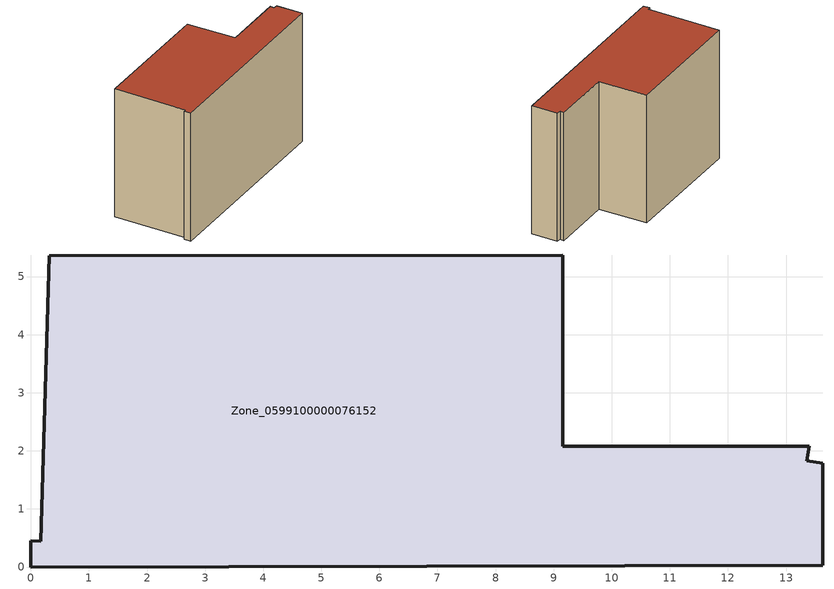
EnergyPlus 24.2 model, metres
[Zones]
Zone_0599100000076152
 floor ground (C_G): 13.36,1.83 13.63,1.79 13.63,0.03 0,0 0,0.45 0.17,0.44 0.32,5.36 9.16,5.37 9.16,2.08 13.4,2.08 z0
 wall outside (C_F): 0,0.45 0,0 13.63,0.03 13.63,1.79 13.36,1.83 13.4,2.08 9.16,2.08 9.16,5.37 0.32,5.36 0.17,0.44 0,0.45 z0:8.77
 roof outside (C_R): 13.36,1.83 13.4,2.08 9.16,2.08 9.16,5.37 0.32,5.36 0.17,0.44 0,0.45 0,0 13.63,0.03 13.63,1.79 z8.77
[BUILDING]
Pand.0599100000076152: North Axis=0; Terrain=City; Loads Convergence Tolerance Value=0.04; Temperature Convergence Tolerance Value=0.4; Solar Distribution=FullExterior; Maximum Number of Warmup Days=25; Minimum Number of Warmup Days=1
[Site:Location]
Rotterdam.The.Hague.AP_ZH_NLD Design_Conditions: Latitude=51.96; Longitude=4.45; Time Zone=1; Elevation=-4.5
[SITE:GROUNDTEMPERATURE:BUILDINGSURFACE]
18, 18, 18, 18, 18, 18, 18, 18, 18, 18, 18, 18
[MATERIAL] Thermal Absorptance=0.9; Solar Absorptance=0.7; Visible Absorptance=0.7
Name | Roughness | Thickness | Conductivity | Density | Specific Heat
G.TC.1975-1991 | MediumSmooth | 0.15 | 0.288461 | 540 | 1210
F.TC.1975-1991 | Rough | 0.3 | 0.230769 | 1920 | 840
R.TC.1975-1991 | MediumRough | 0.2 | 0.153846 | 1500 | 1000
[CONSTRUCTION]
C_G: G.TC.1975-1991
C_F: F.TC.1975-1991
C_R: R.TC.1975-1991
[ZONE]
Zone_0599100000076152: Type=1; Multiplier=1; Ceiling Height=Autocalculate; Volume=Autocalculate; Floor Area=autocalculate; Part of Total Floor Area=Yes
[ZONEINFILTRATION:DESIGNFLOWRATE]
Infil_Zone_0599100000076152: Zone or ZoneList or Space or SpaceList=Zone_0599100000076152; Schedule=AlwaysOn; Design Flow Rate Calculation Method=Flow/Area; Flow Rate per Floor Area=0.003; Constant Term Coefficient=1; Temperature Term Coefficient=0; Velocity Term Coefficient=0; Velocity Squared Term Coefficient=0
[HVACTEMPLATE:ZONE:IDEALLOADSAIRSYSTEM]
Zone_0599100000076152: Maximum Heating Supply Air Temperature=50; Minimum Cooling Supply Air Temperature=13; Maximum Heating Supply Air Humidity Ratio=0.0156; Minimum Cooling Supply Air Humidity Ratio=0.0077; Heating Limit=NoLimit; Cooling Limit=NoLimit; Dehumidification Control Type=ConstantSensibleHeatRatio; Cooling Sensible Heat Ratio=0.7; Dehumidification Setpoint=60; Humidification Control Type=None; Humidification Setpoint=30; Outdoor Air Method=None; Outdoor Air Flow Rate per Person=0.00944; Outdoor Air Flow Rate per Zone Floor Area=0; Outdoor Air Flow Rate per Zone=0; Demand Controlled Ventilation Type=None; Outdoor Air Economizer Type=NoEconomizer; Heat Recovery Type=None; Sensible Heat Recovery Effectiveness=0.7; Latent Heat Recovery Effectiveness=0.65
[ZONECONTROL:THERMOSTAT]
ThermostatControl_Zone_0599100000076152: Zone or ZoneList=Zone_0599100000076152; Control Type Schedule=DualSetpointControlType; Control 1=Thermostat_Zone_0599100000076152; Temperature Difference Between Cutout And Setpoint=0
[THERMOSTATSETPOINT:DUALSETPOINT]
Thermostat_Zone_0599100000076152: Heating Setpoint Temperature Schedule=HeatingSetpoint_Zone_0599100000076152; Cooling Setpoint Temperature Schedule=CoolingSetpoint_Zone_0599100000076152
[SCHEDULE:COMPACT]
HeatingSetpoint_Zone_0599100000076152: Through: 12/31, For: AllDays, Until: 24:00, 21
CoolingSetpoint_Zone_0599100000076152: Through: 12/31, For: AllDays, Until: 24:00, 24
DualSetpointControlType: Through: 12/31, For: AllDays, Until: 24:00, 4
AlwaysOn: Through: 12/31, For: AllDays, Until: 24:00, 1
